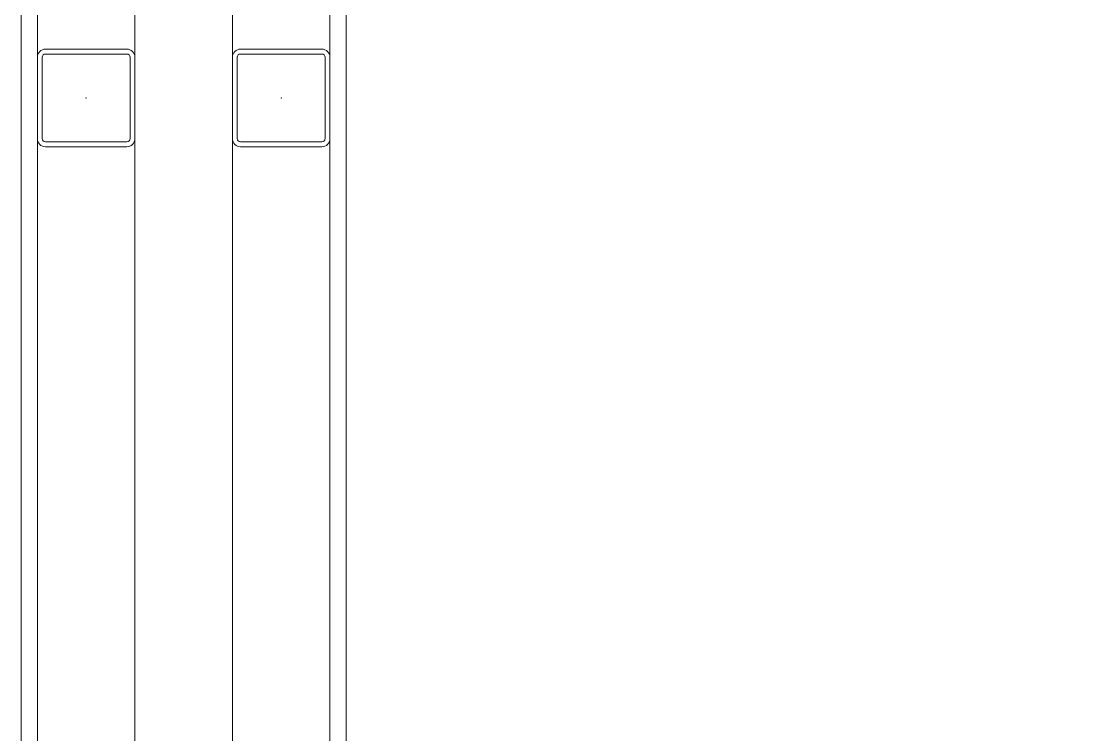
# Model space of a CAD drawing. Extents: x -2749 to 23780, y -1311 to 8245.
# Drawn here: x 1162.5 to 1227.5, y 986.8 to 1030.7 of the extents above; entities that cross this region are included whole.
import ezdxf

# ---------------------------------------------------------------- set-up
doc = ezdxf.new("R2010")
doc.units = 0
doc.header["$MEASUREMENT"] = 0
doc.layers.get('0').update_dxf_attribs({"color": 9, "lineweight": 9})
for name, color, linetype, lineweight in [('06D', 9, 'Continuous', 9), ('10', 9, 'Continuous', 9), ('11', 9, 'Continuous', 9), ('30', 251, 'Continuous', 9), ('40B', 9, 'Continuous', 9)]:
    doc.layers.add(name, color=color, linetype=linetype, lineweight=lineweight)

# ---------------------------------------------------------------- blocks, each defined once
blk = doc.blocks.new('prf-60x60')
for points in [[(-2.5, -6), (2.5, -6, 0.414214), (3, -5.5), (3, -0.5, 0.414214), (2.5, 0), (-2.5, 0, 0.414214), (-3, -0.5), (-3, -5.5, 0.414214)], [(-2.5, -5.7), (2.5, -5.7, 0.414214), (2.7, -5.5), (2.7, -0.5, 0.414214), (2.5, -0.3), (-2.5, -0.3, 0.414214), (-2.7, -0.5), (-2.7, -5.5, 0.414214)]]:
    blk.add_lwpolyline(points, format="xyb", close=True)
at = {"color": 252}
blk.add_point((0, -3), dxfattribs=at)
blk = doc.blocks.new('p-zemin kat')
at = {"layer": '06D'}
blk.add_lwpolyline([(1169.5, 1413), (1175.5, 1413), (1175.5, 957), (1169.5, 957)], close=True, dxfattribs=at)
at = {"layer": '11'}
for points in [[(1162.5, 1420), (1182.5, 1420), (1182.5, 950), (1162.5, 950)], [(1163.5, 1419), (1181.5, 1419), (1181.5, 951), (1163.5, 951)]]:
    blk.add_lwpolyline(points, close=True, dxfattribs=at)
at = {"layer": '40B'}
blk.add_lwpolyline([(3287.328, 2825), (2222.5, 2825), (2222.5, 2815), (1955, 2815), (1955, 1945), (1959.5, 1945), (1959.5, 1385), (1162.5, 1385), (1162.5, 730), (1392.5, 730), (1392.5, 325), (1522.5, 325), (1522.5, 725), (1802.596, 725), (1802.596, 730), (1831.783, 791.16), (1935.267, 740.054, -0.306949), (4278.593, 2070.681, 0.001238)], format="xyb", dxfattribs=at)
at = {"layer": '10'}
for p in [(1166.5, 1029), (1178.5, 1029)]:
    blk.add_blockref('prf-60x60', p, dxfattribs=at)

msp = doc.modelspace()

# ---------------------------------------------------------------- linework, layer by layer
at = {"layer": '30'}
msp.add_lwpolyline([(4292.45, 2243.323, 0.306966), (1779.976, 816.745), (1738.602, 837.178, 0.011281), (1688.646, 730), (1517.5, 730), (1517.5, 347), (1397.5, 347), (1397.5, 735), (1182.5, 735), (1182.5, 1355), (1964.5, 1355), (1964.5, 2480), (1964.5, 2652), (1964.5, 2803), (1964.5, 2827), (2200.5, 2827), (2200.5, 2803), (2200.5, 2803), (2407.825, 2803), (2580.5, 2803)], format="xyb", dxfattribs=at)

# ---------------------------------------------------------------- block references
msp.add_blockref('p-zemin kat', (0, 0))

doc.saveas('drawing.dxf')
